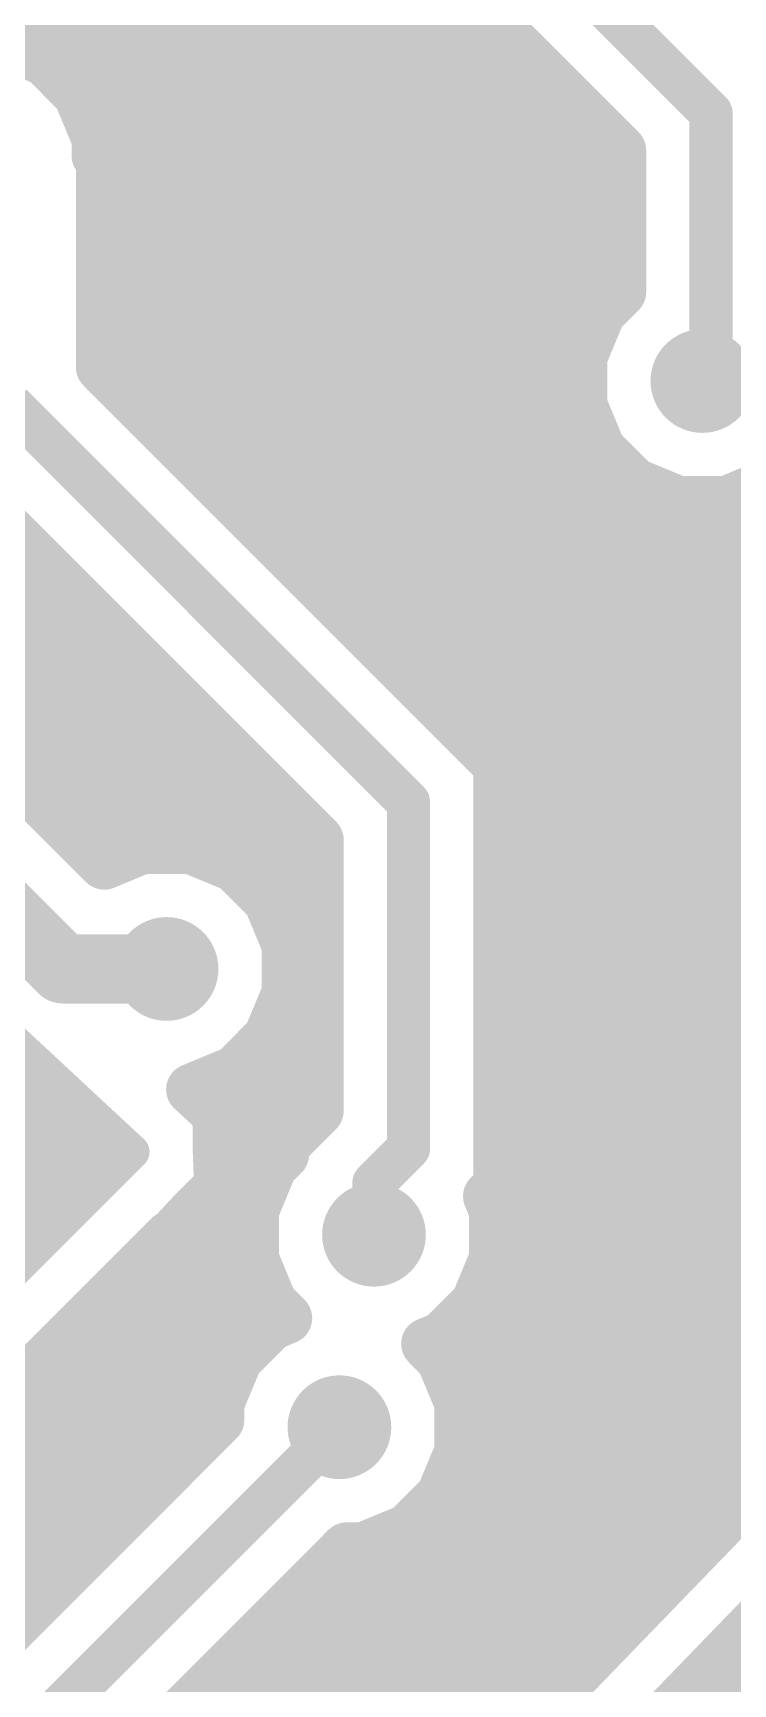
# Model space of a CAD drawing. Extents: x 0 to 81, y 1 to 51.1.
# Drawn here: x 43.72 to 47.83, y 28.45 to 38.15 of the extents above; entities that cross this region are included whole.
import ezdxf

# ---------------------------------------------------------------- set-up
doc = ezdxf.new("R2010")
doc.units = 0
doc.layers.add('16', color=175, linetype='CONTINUOUS')
doc.layers.add('18', color=82, linetype='CONTINUOUS')

# ---------------------------------------------------------------- blocks, each defined once
blk = doc.blocks.new('ROUNDV')
at = {"const_width": 0.5}
blk.add_lwpolyline([(0, -0.25, 1), (0, 0.25, 1), (0, -0.25)], format="xyb", dxfattribs=at)

msp = doc.modelspace()

# ---------------------------------------------------------------- linework, layer by layer
at = {"layer": '16'}
for points, const_width in [([(47.7012, 37.6804), (45.6692, 39.7124)], 0.254), ([(45.6261, 39.0012), (47.1678, 37.4595)], 0.3048), ([(28.5262, 38.1), (46.5273, 38.1)], 0.3048), ([(43.7861, 37.9917), (43.5247, 38.1)], 0.3048), ([(43.9861, 37.7917), (43.7861, 37.9917)], 0.3048), ([(43.9826, 37.7952), (46.8321, 37.7952)], 0.3048), ([(44.0944, 37.5303), (43.9861, 37.7917)], 0.3048), ([(47.7012, 36.2072), (47.7012, 37.6804)], 0.254), ([(44.0944, 37.4319), (44.0944, 37.5303)], 0.3048), ([(44.0944, 37.4904), (47.1369, 37.4904)], 0.3048), ([(44.1198, 37.4065), (44.0944, 37.4319)], 0.3048), ([(44.1198, 36.1873), (44.1198, 37.4065)], 0.3048), ([(47.1678, 37.4595), (47.1678, 36.6288)], 0.3048), ([(44.1198, 37.1856), (47.1678, 37.1856)], 0.3048), ([(55.2196, 37.1069), (46.236, 27.8239)], 0.3048), ([(44.1198, 36.8808), (47.1678, 36.8808)], 0.3048), ([(46.6344, 27.432), (55.7784, 36.8808)], 0.3048), ([(47.1678, 36.6288), (47.0475, 36.5085)], 0.3048), ([(44.1198, 36.576), (47.115, 36.576)], 0.3048), ([(47.0475, 36.5085), (46.9392, 36.2471)], 0.3048), ([(44.1198, 36.2712), (46.9492, 36.2712)], 0.3048), ([(46.9392, 36.2471), (46.9392, 35.9641)], 0.3048), ([(39.2825, 36.2373), (44.299, 31.5764)], 0.2032), ([(45.9409, 34.3662), (44.1198, 36.1873)], 0.3048), ([(43.5864, 35.9664), (45.72, 33.8328)], 0.254), ([(44.3407, 35.9664), (46.9392, 35.9664)], 0.3048), ([(46.9392, 35.9641), (47.0475, 35.7027)], 0.3048), ([(44.6455, 35.6616), (47.0886, 35.6616)], 0.3048), ([(47.0475, 35.7027), (47.2475, 35.5027)], 0.3048), ([(47.2475, 35.5027), (47.5089, 35.3944)], 0.3048), ([(47.7919, 35.3944), (48.0533, 35.5027)], 0.3048), ([(43.3655, 35.433), (45.1866, 33.6119)], 0.3048), ([(44.9503, 35.3568), (53.5259, 35.3568)], 0.3048), ([(47.5089, 35.3944), (47.7919, 35.3944)], 0.3048), ([(44.135, 33.2695), (42.1109, 35.2936)], 0.3048), ([(42.3525, 35.052), (43.7465, 35.052)], 0.3048), ([(45.2551, 35.052), (53.231, 35.052)], 0.3048), ([(41.7656, 34.7768), (43.8912, 32.6512)], 0.4064), ([(42.6573, 34.7472), (44.0513, 34.7472)], 0.3048), ([(45.5599, 34.7472), (52.936, 34.7472)], 0.3048), ([(42.9621, 34.4424), (44.3561, 34.4424)], 0.3048), ([(45.8647, 34.4424), (52.641, 34.4424)], 0.3048), ([(46.1441, 34.163), (45.9409, 34.3662)], 0.3048), ([(45.9409, 34.3662), (45.9409, 34.3662)], 0.3048), ([(43.2669, 34.1376), (44.6609, 34.1376)], 0.3048), ([(46.4566, 33.8505), (46.1441, 34.163)], 0.3048), ([(46.1695, 34.1376), (52.3461, 34.1376)], 0.3048), ([(43.5717, 33.8328), (44.9657, 33.8328)], 0.3048), ([(45.72, 33.8328), (45.9232, 33.6296)], 0.254), ([(46.4566, 31.3767), (46.4566, 33.8505)], 0.3048), ([(46.4566, 33.8328), (52.0511, 33.8328)], 0.3048), ([(45.1866, 33.6119), (45.1866, 33.6119)], 0.3048), ([(45.1866, 33.6119), (45.3898, 33.4087)], 0.3048), ([(45.9232, 33.6296), (45.9232, 31.5976)], 0.254), ([(43.8765, 33.528), (45.2705, 33.528)], 0.3048), ([(46.4566, 33.528), (51.7561, 33.528)], 0.3048), ([(44.3593, 33.3624), (44.135, 33.2695)], 0.3048), ([(44.6423, 33.3624), (44.3593, 33.3624)], 0.3048), ([(44.9037, 33.2541), (44.6423, 33.3624)], 0.3048), ([(45.3898, 33.4087), (45.3898, 31.8185)], 0.3048), ([(45.1037, 33.0541), (44.9037, 33.2541)], 0.3048), ([(44.9346, 33.2232), (45.3898, 33.2232)], 0.3048), ([(46.4566, 33.2232), (51.4612, 33.2232)], 0.3048), ([(45.212, 32.7927), (45.1037, 33.0541)], 0.3048), ([(45.1599, 32.9184), (45.3898, 32.9184)], 0.3048), ([(46.4566, 32.9184), (51.1662, 32.9184)], 0.3048), ([(45.212, 32.5097), (45.212, 32.7927)], 0.3048), ([(43.8912, 32.6512), (44.5008, 32.6512)], 0.4064), ([(45.212, 32.6136), (45.3898, 32.6136)], 0.3048), ([(46.4566, 32.6136), (50.8712, 32.6136)], 0.3048), ([(45.1037, 32.2483), (45.212, 32.5097)], 0.3048), ([(47.1424, 31.94), (47.1424, 32.3972)], 0.254), ([(44.9037, 32.0483), (45.1037, 32.2483)], 0.3048), ([(45.1288, 32.3088), (45.3898, 32.3088)], 0.3048), ([(46.4566, 32.3088), (50.5763, 32.3088)], 0.3048), ([(38.5817, 32.1056), (43.7294, 32.1056)], 0.2032), ([(44.6504, 31.9434), (44.9037, 32.0483)], 0.3048), ([(44.7968, 32.004), (45.3898, 32.004)], 0.3048), ([(46.4566, 32.004), (50.2813, 32.004)], 0.3048), ([(44.6516, 31.9422), (44.6504, 31.9434)], 0.3048), ([(44.7989, 31.8053), (44.6516, 31.9422)], 0.3048), ([(38.7701, 31.9024), (43.9481, 31.9024)], 0.2032), ([(44.7993, 31.7945), (44.7989, 31.8053)], 0.3048), ([(44.807, 31.7868), (44.7993, 31.7945)], 0.3048), ([(44.807, 31.5857), (44.807, 31.7868)], 0.3048), ([(44.8644, 31.8304), (44.8644, 31.678)], 0.254), ([(45.1104, 31.7876), (45.1104, 31.5844)], 0.4064), ([(45.3898, 31.8185), (45.1866, 31.6153)], 0.3048), ([(44.807, 31.6992), (45.2705, 31.6992)], 0.3048), ([(45.1104, 31.5844), (45.1104, 31.686)], 0.4064), ([(46.4566, 31.6992), (49.9863, 31.6992)], 0.3048), ([(38.9585, 31.6992), (44.1668, 31.6992)], 0.2032), ([(44.8144, 31.3848), (44.807, 31.5857)], 0.3048), ([(44.8644, 31.678), (44.958, 31.5844)], 0.254), ([(45.1866, 31.6153), (45.1866, 31.562)], 0.3048), ([(45.9232, 31.5976), (45.72, 31.3944)], 0.254), ([(44.299, 31.5764), (41.8479, 29.1253)], 0.2032), ([(45.1171, 31.4925), (45.0088, 31.2311)], 0.3048), ([(45.1866, 31.562), (45.1171, 31.4925)], 0.3048), ([(39.1469, 31.496), (44.2186, 31.496)], 0.2032), ([(44.807, 31.3768), (44.8144, 31.3848)], 0.3048), ([(44.807, 31.366), (44.807, 31.3768)], 0.3048), ([(44.814, 31.3944), (45.0765, 31.3944)], 0.3048), ([(46.396, 31.3161), (46.4566, 31.3767)], 0.3048), ([(46.4566, 31.3944), (49.6914, 31.3944)], 0.3048), ([(44.6648, 31.2238), (44.807, 31.366)], 0.3048), ([(45.72, 31.3944), (45.72, 31.0896)], 0.254), ([(46.4312, 31.2311), (46.396, 31.3161)], 0.3048), ([(39.3421, 31.2928), (44.0154, 31.2928)], 0.2032), ([(44.5279, 31.0765), (44.6648, 31.2238)], 0.3048), ([(45.0088, 31.2311), (45.0088, 30.9481)], 0.3048), ([(46.4312, 30.9481), (46.4312, 31.2311)], 0.3048), ([(44.5401, 31.0896), (45.0088, 31.0896)], 0.3048), ([(46.4312, 31.0896), (49.3964, 31.0896)], 0.3048), ([(39.577, 31.0896), (43.8122, 31.0896)], 0.2032), ([(43.2118, 29.7708), (44.5171, 31.0761)], 0.3048), ([(44.5171, 31.0761), (44.5279, 31.0765)], 0.3048), ([(45.0088, 30.9481), (45.1171, 30.6867)], 0.3048), ([(46.3229, 30.6867), (46.4312, 30.9481)], 0.3048), ([(44.2258, 30.7848), (45.0765, 30.7848)], 0.3048), ([(46.3635, 30.7848), (49.1014, 30.7848)], 0.3048), ([(45.2046, 30.5993), (45.1139, 30.5617)], 0.3048), ([(45.1171, 30.6867), (45.2046, 30.5993)], 0.3048), ([(46.1229, 30.4867), (46.3229, 30.6867)], 0.3048), ([(45.1139, 30.5617), (44.9139, 30.3617)], 0.3048), ([(43.921, 30.48), (45.0322, 30.48)], 0.3048), ([(46.0322, 30.4491), (46.1229, 30.4867)], 0.3048), ([(46.1197, 30.3617), (46.0322, 30.4491)], 0.3048), ([(46.1068, 30.48), (48.8065, 30.48)], 0.3048), ([(44.9139, 30.3617), (44.8056, 30.1003)], 0.3048), ([(46.228, 30.1003), (46.1197, 30.3617)], 0.3048), ([(43.6162, 30.1752), (44.8366, 30.1752)], 0.3048), ([(46.197, 30.1752), (48.5115, 30.1752)], 0.3048), ([(44.8056, 30.1003), (44.8056, 30.0019)], 0.3048), ([(46.228, 29.8173), (46.228, 30.1003)], 0.3048), ([(44.8056, 30.0019), (42.8829, 28.0792)], 0.3048), ([(45.5168, 29.9588), (42.926, 27.368)], 0.254), ([(43.3114, 29.8704), (44.6741, 29.8704)], 0.3048), ([(46.228, 29.8704), (48.2165, 29.8704)], 0.3048), ([(46.1197, 29.5559), (46.228, 29.8173)], 0.3048), ([(43.226, 29.5656), (44.3693, 29.5656)], 0.3048), ([(45.9197, 29.3559), (46.1197, 29.5559)], 0.3048), ([(46.1237, 29.5656), (47.9216, 29.5656)], 0.3048), ([(45.6583, 29.2476), (45.9197, 29.3559)], 0.3048), ([(43.1705, 29.2608), (44.0645, 29.2608)], 0.3048), ([(43.6372, 27.3249), (45.5599, 29.2476)], 0.3048), ([(45.5599, 29.2476), (45.6583, 29.2476)], 0.3048), ([(45.6901, 29.2608), (47.6266, 29.2608)], 0.3048), ([(42.9721, 28.956), (43.7597, 28.956)], 0.3048), ([(45.2683, 28.956), (47.3316, 28.956)], 0.3048), ([(44.9635, 28.6512), (47.0367, 28.6512)], 0.3048), ([(47.8143, 28.6512), (51.5112, 28.6512)], 0.3048), ([(44.6587, 28.3464), (46.7417, 28.3464)], 0.3048), ([(47.5193, 28.3464), (51.2064, 28.3464)], 0.3048)]:
    msp.add_lwpolyline(points, dxfattribs=dict(at, const_width=const_width))
for points, const_width in [([(46.5273, 38.0238, 1), (46.5273, 38.1762)], 0.1524), ([(43.8399, 38.0456, 1), (43.7322, 37.9378)], 0.1524), ([(43.7569, 37.9213, 1), (43.8152, 38.0621)], 0.1524), ([(43.9826, 37.8714, 1), (43.9826, 37.719)], 0.1524), ([(44.0565, 37.8208, 1), (43.9157, 37.7625)], 0.1524), ([(46.8321, 37.719, 1), (46.8321, 37.8714)], 0.1524), ([(43.9322, 37.7378, 1), (44.04, 37.8455)], 0.1524), ([(47.7647, 37.6804, 1), (47.6377, 37.6804)], 0.127), ([(47.6563, 37.6355, 1), (47.7461, 37.7253)], 0.127), ([(44.1706, 37.5303, 1), (44.0182, 37.5303)], 0.1524), ([(44.0944, 37.5666, 1), (44.0944, 37.4142)], 0.1524), ([(47.1369, 37.4142, 1), (47.1369, 37.5666)], 0.1524), ([(44.1483, 37.4858, 1), (44.0405, 37.3781)], 0.1524), ([(44.024, 37.5011, 1), (44.1648, 37.5594)], 0.1524), ([(44.196, 37.4065, 1), (44.0436, 37.4065)], 0.1524), ([(47.244, 37.4595, 1), (47.0916, 37.4595)], 0.1524), ([(47.1139, 37.4056, 1), (47.2217, 37.5133)], 0.1524), ([(44.0182, 37.4319, 1), (44.1706, 37.4319)], 0.1524), ([(44.0659, 37.3527, 1), (44.1737, 37.4604)], 0.1524), ([(44.1198, 37.2618, 1), (44.1198, 37.1094)], 0.1524), ([(47.1678, 37.1094, 1), (47.1678, 37.2618)], 0.1524), ([(44.1198, 36.957, 1), (44.1198, 36.8046)], 0.1524), ([(47.1678, 36.8046, 1), (47.1678, 36.957)], 0.1524), ([(47.2217, 36.5749, 1), (47.1139, 36.6827)], 0.1524), ([(44.1198, 36.6522, 1), (44.1198, 36.4998)], 0.1524), ([(47.0916, 36.6288, 1), (47.244, 36.6288)], 0.1524), ([(47.115, 36.4998, 1), (47.115, 36.6522)], 0.1524), ([(46.9936, 36.5623, 1), (47.1014, 36.4546)], 0.1524), ([(47.1179, 36.4793, 1), (46.9771, 36.5376)], 0.1524), ([(44.1198, 36.3474, 1), (44.1198, 36.195)], 0.1524), ([(47.0154, 36.2471, 1), (46.863, 36.2471)], 0.1524), ([(46.9492, 36.195, 1), (46.9492, 36.3474)], 0.1524), ([(44.1737, 36.2412, 1), (44.0659, 36.1335)], 0.1524), ([(46.8688, 36.2762, 1), (47.0096, 36.2179)], 0.1524), ([(47.7012, 36.2072, 0.4142), (47.6504, 36.1056)], 0.254), ([(47.7213, 36.147, 1), (47.6811, 36.2674)], 0.127), ([(44.0436, 36.1873, 1), (44.196, 36.1873)], 0.1524), ([(47.5902, 36.0855, 1), (47.7106, 36.1257)], 0.127), ([(47.6377, 36.2072, 1), (47.7647, 36.2072)], 0.127), ([(44.3407, 36.0426, 1), (44.3407, 35.8902)], 0.1524), ([(47.0096, 35.9933, 1), (46.8688, 35.935)], 0.1524), ([(46.9392, 35.8902, 1), (46.9392, 36.0426)], 0.1524), ([(46.863, 35.9641, 1), (47.0154, 35.9641)], 0.1524), ([(44.6455, 35.7378, 1), (44.6455, 35.5854)], 0.1524), ([(47.1014, 35.7566, 1), (46.9936, 35.6489)], 0.1524), ([(46.9771, 35.6736, 1), (47.1179, 35.7319)], 0.1524), ([(47.0886, 35.5854, 1), (47.0886, 35.7378)], 0.1524), ([(47.2767, 35.5731, 1), (47.2184, 35.4323)], 0.1524), ([(47.1937, 35.4488, 1), (47.3014, 35.5566)], 0.1524), ([(44.9503, 35.433, 1), (44.9503, 35.2806)], 0.1524), ([(47.5089, 35.4706, 1), (47.5089, 35.3182)], 0.1524), ([(47.4798, 35.324, 1), (47.5381, 35.4648)], 0.1524), ([(47.7627, 35.4648, 1), (47.821, 35.324)], 0.1524), ([(47.7919, 35.3182, 1), (47.7919, 35.4706)], 0.1524), ([(43.7465, 34.9758, 1), (43.7465, 35.1282)], 0.1524), ([(45.2551, 35.1282, 1), (45.2551, 34.9758)], 0.1524), ([(44.0513, 34.671, 1), (44.0513, 34.8234)], 0.1524), ([(45.5599, 34.8234, 1), (45.5599, 34.671)], 0.1524), ([(44.3561, 34.3662, 1), (44.3561, 34.5186)], 0.1524), ([(45.8647, 34.5186, 1), (45.8647, 34.3662)], 0.1524), ([(45.9409, 34.4424, 1), (45.9409, 34.29)], 0.1524), ([(45.9948, 34.4201, 1), (45.8871, 34.3123)], 0.1524), ([(45.8871, 34.3123, 1), (45.9948, 34.4201)], 0.1524), ([(45.9409, 34.29, 1), (45.9409, 34.4424)], 0.1524), ([(44.6609, 34.0614, 1), (44.6609, 34.2138)], 0.1524), ([(46.198, 34.2169, 1), (46.0903, 34.1091)], 0.1524), ([(46.0903, 34.1091, 1), (46.198, 34.2169)], 0.1524), ([(46.1695, 34.2138, 1), (46.1695, 34.0614)], 0.1524), ([(44.9657, 33.7566, 1), (44.9657, 33.909)], 0.1524), ([(45.7649, 33.8777, 1), (45.6751, 33.7879)], 0.127), ([(46.5328, 33.8505, 1), (46.3804, 33.8505)], 0.1524), ([(46.4566, 33.909, 1), (46.4566, 33.7566)], 0.1524), ([(46.4027, 33.7967, 1), (46.5105, 33.9044)], 0.1524), ([(45.6751, 33.7879, 1), (45.7649, 33.8777)], 0.127), ([(45.2628, 33.6119, 1), (45.1104, 33.6119)], 0.1524), ([(45.2405, 33.6657, 1), (45.1327, 33.558)], 0.1524), ([(45.9867, 33.6296, 1), (45.8597, 33.6296)], 0.127), ([(43.8765, 33.6042, 1), (43.8765, 33.4518)], 0.1524), ([(45.1104, 33.6119, 1), (45.2628, 33.6119)], 0.1524), ([(45.1327, 33.558, 1), (45.2405, 33.6657)], 0.1524), ([(45.2705, 33.4518, 1), (45.2705, 33.6042)], 0.1524), ([(45.8783, 33.5847, 1), (45.9681, 33.6745)], 0.127), ([(46.4566, 33.6042, 1), (46.4566, 33.4518)], 0.1524), ([(44.3593, 33.4386, 1), (44.3593, 33.2862)], 0.1524), ([(44.3885, 33.292, 1), (44.3302, 33.4328)], 0.1524), ([(44.6714, 33.4328, 1), (44.6131, 33.292)], 0.1524), ([(44.6423, 33.2862, 1), (44.6423, 33.4386)], 0.1524), ([(45.466, 33.4087, 1), (45.3136, 33.4087)], 0.1524), ([(45.3359, 33.3548, 1), (45.4437, 33.4625)], 0.1524), ([(44.1059, 33.3399, 1), (44.1642, 33.1991)], 0.1524), ([(44.0811, 33.2156, 1), (44.1889, 33.3234)], 0.1524), ([(44.9575, 33.308, 1), (44.8498, 33.2002)], 0.1524), ([(44.9346, 33.2994, 1), (44.9346, 33.147)], 0.1524), ([(44.8745, 33.1837, 1), (44.9328, 33.3245)], 0.1524), ([(45.3898, 33.147, 1), (45.3898, 33.2994)], 0.1524), ([(46.4566, 33.2994, 1), (46.4566, 33.147)], 0.1524), ([(45.1741, 33.0832, 1), (45.0333, 33.0249)], 0.1524), ([(45.0498, 33.0002, 1), (45.1576, 33.1079)], 0.1524), ([(45.1599, 32.9946, 1), (45.1599, 32.8422)], 0.1524), ([(45.3898, 32.8422, 1), (45.3898, 32.9946)], 0.1524), ([(46.4566, 32.9946, 1), (46.4566, 32.8422)], 0.1524), ([(45.2882, 32.7927, 1), (45.1358, 32.7927)], 0.1524), ([(45.1416, 32.7635, 1), (45.2824, 32.8218)], 0.1524), ([(43.8912, 32.7528, 1), (43.8912, 32.5496)], 0.2032), ([(43.8194, 32.5794, 1), (43.963, 32.723)], 0.2032), ([(44.5008, 32.5496, 1), (44.5008, 32.7528)], 0.2032), ([(45.212, 32.6898, 1), (45.212, 32.5374)], 0.1524), ([(45.3898, 32.5374, 1), (45.3898, 32.6898)], 0.1524), ([(46.4566, 32.6898, 1), (46.4566, 32.5374)], 0.1524), ([(45.2824, 32.4806, 1), (45.1416, 32.5389)], 0.1524), ([(45.1358, 32.5097, 1), (45.2882, 32.5097)], 0.1524), ([(47.2059, 32.3972, 1), (47.0789, 32.3972)], 0.127), ([(45.1576, 32.1945, 1), (45.0498, 32.3022)], 0.1524), ([(45.1288, 32.385, 1), (45.1288, 32.2326)], 0.1524), ([(45.3898, 32.2326, 1), (45.3898, 32.385)], 0.1524), ([(46.4566, 32.385, 1), (46.4566, 32.2326)], 0.1524), ([(45.0333, 32.2775, 1), (45.1741, 32.2192)], 0.1524), ([(43.7294, 32.0548, 1), (43.7294, 32.1564)], 0.1016), ([(44.7968, 32.0802, 1), (44.7968, 31.9278)], 0.1524), ([(44.8498, 32.1022, 1), (44.9575, 31.9944)], 0.1524), ([(44.9328, 31.9779, 1), (44.8745, 32.1187)], 0.1524), ([(45.3898, 31.9278, 1), (45.3898, 32.0802)], 0.1524), ([(46.4566, 32.0802, 1), (46.4566, 31.9278)], 0.1524), ([(44.7044, 31.9972, 1), (44.5965, 31.8896)], 0.1524), ([(44.6213, 32.0138, 1), (44.6796, 31.873)], 0.1524), ([(44.7035, 31.998, 1), (44.5997, 31.8864)], 0.1524), ([(44.5976, 31.8884, 1), (44.7056, 31.996)], 0.1524), ([(43.9481, 31.8516, 1), (43.9481, 31.9532)], 0.1016), ([(44.8751, 31.8081, 1), (44.7228, 31.8025)], 0.1524), ([(44.8532, 31.8484, 1), (44.7455, 31.7406)], 0.1524), ([(44.8832, 31.7868, 1), (44.7308, 31.7868)], 0.1524), ([(44.7471, 31.7495, 1), (44.8508, 31.8612)], 0.1524), ([(44.7531, 31.7329, 1), (44.8609, 31.8407)], 0.1524), ([(44.9279, 31.8304, 1), (44.8009, 31.8304)], 0.127), ([(45.212, 31.7876, 1), (45.0088, 31.7876)], 0.2032), ([(45.4437, 31.7647, 1), (45.3359, 31.8724)], 0.1524), ([(47.0789, 31.94, 1), (47.2059, 31.94)], 0.127), ([(44.7232, 31.7917, 1), (44.8755, 31.7973)], 0.1524), ([(44.807, 31.7754, 1), (44.807, 31.623)], 0.1524), ([(45.212, 31.686, 1), (45.0088, 31.686)], 0.2032), ([(45.2705, 31.623, 1), (45.2705, 31.7754)], 0.1524), ([(45.3136, 31.8185, 1), (45.466, 31.8185)], 0.1524), ([(46.4566, 31.7754, 1), (46.4566, 31.623)], 0.1524), ([(44.1668, 31.6484, 1), (44.1668, 31.75)], 0.1016), ([(44.8831, 31.5885, 1), (44.7308, 31.5829)], 0.1524), ([(44.9093, 31.7229, 1), (44.8195, 31.6331)], 0.127), ([(44.8009, 31.678, 1), (44.9279, 31.678)], 0.127), ([(45.2628, 31.6153, 1), (45.1104, 31.6153)], 0.1524), ([(45.1327, 31.6692, 1), (45.2405, 31.5615)], 0.1524), ([(45.9681, 31.5527, 1), (45.8783, 31.6425)], 0.127), ([(44.3349, 31.5405, 1), (44.2631, 31.6123)], 0.1016), ([(44.2644, 31.5392, 1), (44.3336, 31.6136)], 0.1016), ([(44.7308, 31.5857, 1), (44.8832, 31.5857)], 0.1524), ([(44.9131, 31.5395, 1), (45.0029, 31.6293)], 0.127), ([(45.0088, 31.5844, 1), (45.212, 31.5844)], 0.2032), ([(45.0088, 31.5844, 1), (45.212, 31.5844)], 0.2032), ([(45.0632, 31.5463, 1), (45.171, 31.4386)], 0.1524), ([(45.1875, 31.4633, 1), (45.0467, 31.5216)], 0.1524), ([(45.1104, 31.562, 1), (45.2628, 31.562)], 0.1524), ([(45.2405, 31.5081, 1), (45.1327, 31.6159)], 0.1524), ([(45.8597, 31.5976, 1), (45.9867, 31.5976)], 0.127), ([(44.2186, 31.4452, 1), (44.2186, 31.5468)], 0.1016), ([(44.8832, 31.3768, 1), (44.7308, 31.3768)], 0.1524), ([(44.814, 31.4706, 1), (44.814, 31.3182)], 0.1524), ([(44.8702, 31.3329, 1), (44.7586, 31.4366)], 0.1524), ([(45.0765, 31.3182, 1), (45.0765, 31.4706)], 0.1524), ([(46.4566, 31.4706, 1), (46.4566, 31.3182)], 0.1524), ([(46.5105, 31.3228, 1), (46.4027, 31.4305)], 0.1524), ([(44.7512, 31.4287, 1), (44.8628, 31.325)], 0.1524), ([(44.7308, 31.366, 1), (44.8832, 31.366)], 0.1524), ([(44.7382, 31.382, 1), (44.8905, 31.3876)], 0.1524), ([(44.8609, 31.3121, 1), (44.7531, 31.4199)], 0.1524), ([(45.7835, 31.3944, 1), (45.6565, 31.3944)], 0.127), ([(45.6751, 31.4393, 1), (45.7649, 31.3495)], 0.127), ([(46.4664, 31.3452, 1), (46.3256, 31.2869)], 0.1524), ([(46.3421, 31.3699, 1), (46.4499, 31.2622)], 0.1524), ([(46.3804, 31.3767, 1), (46.5328, 31.3767)], 0.1524), ([(44.0154, 31.242, 1), (44.0154, 31.3436)], 0.1016), ([(44.6109, 31.2777, 1), (44.7187, 31.1699)], 0.1524), ([(44.7206, 31.1719, 1), (44.609, 31.2757)], 0.1524), ([(45.085, 31.2311, 1), (44.9326, 31.2311)], 0.1524), ([(44.9384, 31.2602, 1), (45.0792, 31.2019)], 0.1524), ([(46.5074, 31.2311, 1), (46.355, 31.2311)], 0.1524), ([(46.3608, 31.2019, 1), (46.5016, 31.2602)], 0.1524), ([(44.5401, 31.1658, 1), (44.5401, 31.0134)], 0.1524), ([(45.0088, 31.0134, 1), (45.0088, 31.1658)], 0.1524), ([(46.4312, 31.1658, 1), (46.4312, 31.0134)], 0.1524), ([(43.8122, 31.0388, 1), (43.8122, 31.1404)], 0.1016), ([(44.5143, 31.1522, 1), (44.5199, 30.9999)], 0.1524), ([(44.4721, 31.1283, 1), (44.5838, 31.0246)], 0.1524), ([(44.571, 31.0222, 1), (44.4632, 31.13)], 0.1524), ([(44.5307, 31.0003, 1), (44.5251, 31.1526)], 0.1524), ([(45.6565, 31.0896, 1), (45.7835, 31.0896)], 0.127), ([(45.0792, 30.9773, 1), (44.9384, 30.919)], 0.1524), ([(46.5016, 30.919, 1), (46.3608, 30.9773)], 0.1524), ([(44.9326, 30.9481, 1), (45.085, 30.9481)], 0.1524), ([(46.355, 30.9481, 1), (46.5074, 30.9481)], 0.1524), ([(44.2258, 30.861, 1), (44.2258, 30.7086)], 0.1524), ([(45.0765, 30.7086, 1), (45.0765, 30.861)], 0.1524), ([(46.3635, 30.861, 1), (46.3635, 30.7086)], 0.1524), ([(45.171, 30.7406, 1), (45.0632, 30.6329)], 0.1524), ([(45.0467, 30.6576, 1), (45.1875, 30.7159)], 0.1524), ([(45.2337, 30.5289, 1), (45.1754, 30.6697)], 0.1524), ([(46.2525, 30.7159, 1), (46.3933, 30.6576)], 0.1524), ([(46.3768, 30.6329, 1), (46.269, 30.7406)], 0.1524), ([(45.0848, 30.6321, 1), (45.1431, 30.4913)], 0.1524), ([(45.1678, 30.5078, 1), (45.0601, 30.6156)], 0.1524), ([(45.1507, 30.5454, 1), (45.2584, 30.6531)], 0.1524), ([(43.921, 30.5562, 1), (43.921, 30.4038)], 0.1524), ([(45.0322, 30.4038, 1), (45.0322, 30.5562)], 0.1524), ([(46.0861, 30.503, 1), (45.9784, 30.3953)], 0.1524), ([(46.0031, 30.5195, 1), (46.0614, 30.3787)], 0.1524), ([(46.1068, 30.5562, 1), (46.1068, 30.4038)], 0.1524), ([(46.069, 30.5406, 1), (46.1767, 30.4328)], 0.1524), ([(46.152, 30.4163, 1), (46.0937, 30.5571)], 0.1524), ([(44.86, 30.4155, 1), (44.9678, 30.3078)], 0.1524), ([(44.9843, 30.3325, 1), (44.8435, 30.3908)], 0.1524), ([(46.1901, 30.3908, 1), (46.0493, 30.3325)], 0.1524), ([(46.0658, 30.3078, 1), (46.1736, 30.4155)], 0.1524), ([(44.8366, 30.099, 1), (44.8366, 30.2514)], 0.1524), ([(46.197, 30.2514, 1), (46.197, 30.099)], 0.1524), ([(44.8818, 30.1003, 1), (44.7294, 30.1003)], 0.1524), ([(44.7352, 30.1294, 1), (44.876, 30.0711)], 0.1524), ([(46.3042, 30.1003, 1), (46.1518, 30.1003)], 0.1524), ([(46.1576, 30.0711, 1), (46.2984, 30.1294)], 0.1524), ([(44.7294, 30.0019, 1), (44.8818, 30.0019)], 0.1524), ([(44.8595, 29.9481, 1), (44.7517, 30.0558)], 0.1524), ([(45.5617, 29.9139, 1), (45.4719, 30.0037)], 0.127), ([(44.6741, 29.7942, 1), (44.6741, 29.9466)], 0.1524), ([(46.228, 29.9466, 1), (46.228, 29.7942)], 0.1524), ([(46.1518, 29.8173, 1), (46.3042, 29.8173)], 0.1524), ([(46.2984, 29.7882, 1), (46.1576, 29.8465)], 0.1524), ([(44.3693, 29.4894, 1), (44.3693, 29.6418)], 0.1524), ([(46.1237, 29.6418, 1), (46.1237, 29.4894)], 0.1524), ([(46.1736, 29.5021, 1), (46.0658, 29.6098)], 0.1524), ([(46.0493, 29.5851, 1), (46.1901, 29.5268)], 0.1524), ([(45.9488, 29.2855, 1), (45.8905, 29.4263)], 0.1524), ([(44.0645, 29.1846, 1), (44.0645, 29.337)], 0.1524), ([(45.5599, 29.3238, 1), (45.5599, 29.1714)], 0.1524), ([(45.6138, 29.1937, 1), (45.5061, 29.3015)], 0.1524), ([(45.6291, 29.318, 1), (45.6874, 29.1772)], 0.1524), ([(45.6901, 29.337, 1), (45.6901, 29.1846)], 0.1524), ([(45.6583, 29.1714, 1), (45.6583, 29.3238)], 0.1524), ([(45.8658, 29.4098, 1), (45.9735, 29.302)], 0.1524), ([(47.6266, 29.1846, 1), (47.6266, 29.337)], 0.1524), ([(43.7597, 28.8798, 1), (43.7597, 29.0322)], 0.1524), ([(45.2683, 29.0322, 1), (45.2683, 28.8798)], 0.1524), ([(47.3316, 28.8798, 1), (47.3316, 29.0322)], 0.1524), ([(44.9635, 28.7274, 1), (44.9635, 28.575)], 0.1524), ([(47.0367, 28.575, 1), (47.0367, 28.7274)], 0.1524), ([(47.8143, 28.7274, 1), (47.8143, 28.575)], 0.1524), ([(44.6587, 28.4226, 1), (44.6587, 28.2702)], 0.1524), ([(46.7417, 28.2702, 1), (46.7417, 28.4226)], 0.1524), ([(47.5193, 28.4226, 1), (47.5193, 28.2702)], 0.1524)]:
    msp.add_lwpolyline(points, format="xyb", dxfattribs=dict(at, const_width=const_width))

# ---------------------------------------------------------------- block references
at = {"layer": '18', "xscale": 0.6096, "yscale": 0.6096}
for p in [(47.6504, 36.1056), (44.5008, 32.6512), (47.1424, 31.94), (45.1104, 31.7876), (45.72, 31.0896), (45.5168, 29.9588)]:
    msp.add_blockref('ROUNDV', p, dxfattribs=at)

doc.saveas('drawing.dxf')
